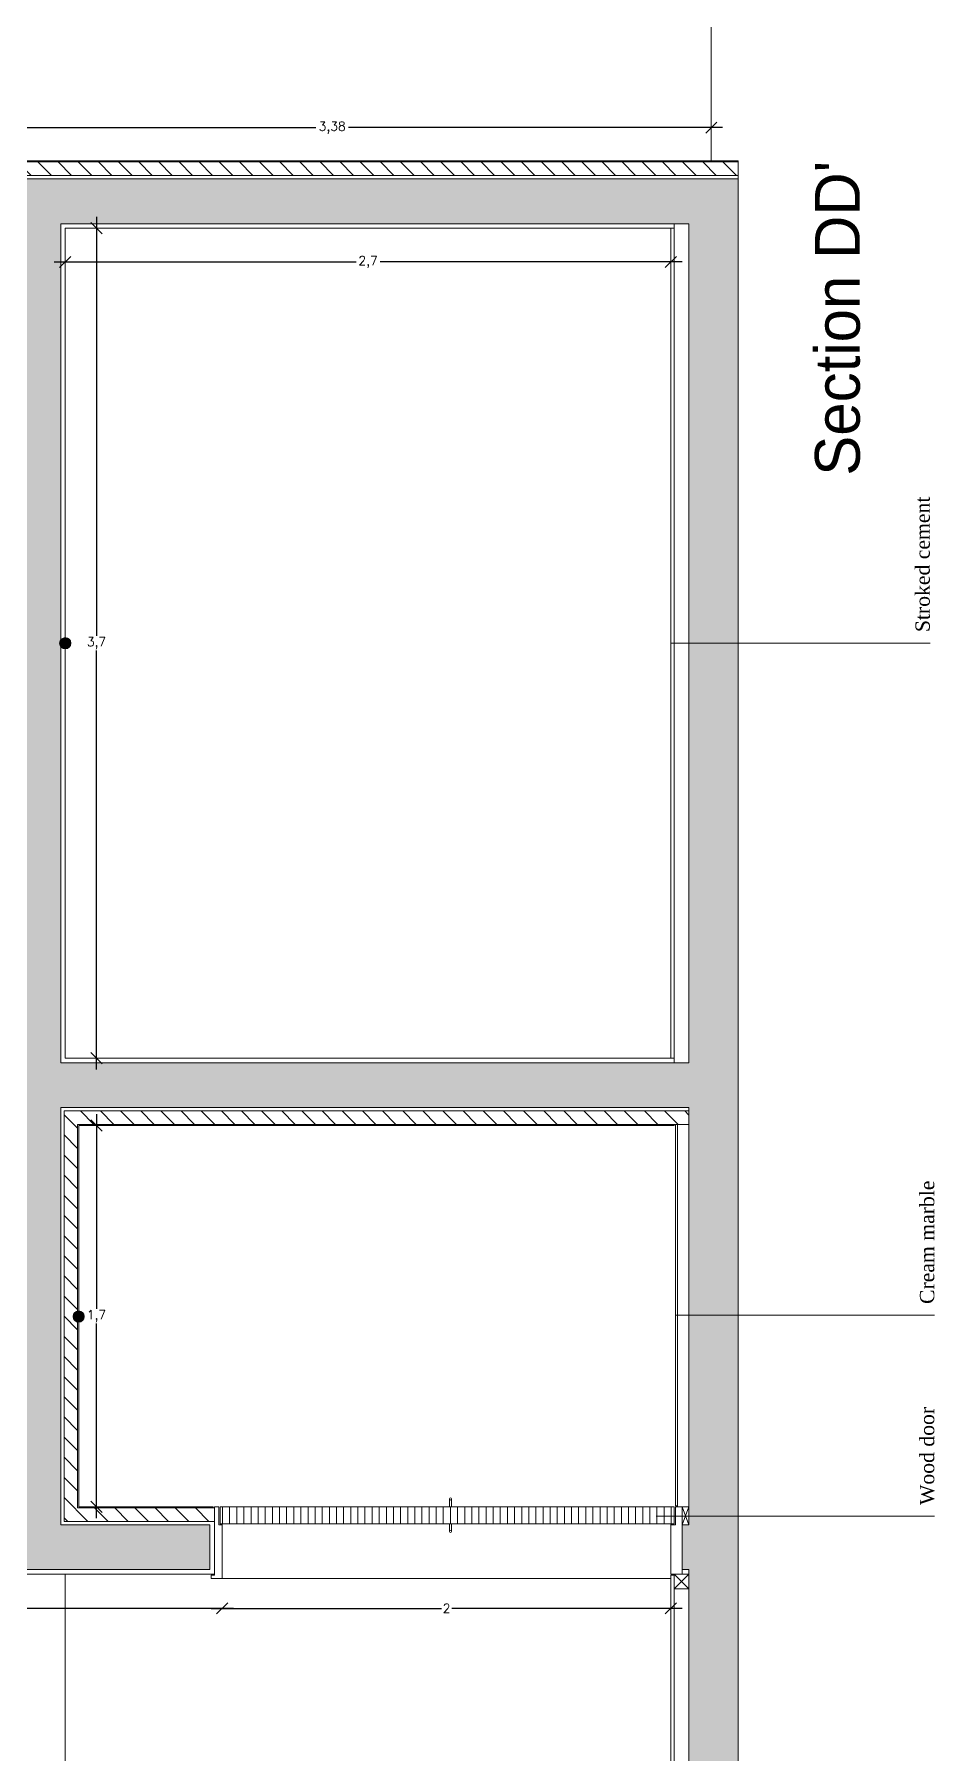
# Model space of a CAD drawing. Header units: inches. Extents: x 23 to 96, y 10 to 141.
# Drawn here: x 79.39 to 83.4, y 53.91 to 61.58 of the extents above; entities that cross this region are included whole.
import ezdxf

# ---------------------------------------------------------------- set-up
doc = ezdxf.new("R2010")
doc.units = ezdxf.units.IN
doc.header["$MEASUREMENT"] = 0
for name, color, linetype, lineweight in [('Cut', 2, 'Continuous', 5), ('Dimensions', 4, 'Continuous', 0), ('Hatch Isolation', 3, 'Continuous', 0), ('Hatch Resistent stratum', 4, 'Continuous', 0), ('Hatch Wood door', 4, 'Continuous', 0), ('Legends', 7, 'Continuous', 0), ('Light points', 6, 'Continuous', 0), ('View in first plane', 250, 'Continuous', 0)]:
    doc.layers.add(name, color=color, linetype=linetype, lineweight=lineweight)
doc.layers.add('Hatch solid 1', color=254, linetype='Continuous', lineweight=0, true_color=0xe8e8e8)
doc.styles.add('texto', font='txt.shx')
doc.dimstyles.new('André 1 50', dxfattribs={"dimtxt": 0.04, "dimasz": 0.05, "dimexe": 0.05, "dimexo": 0.05, "dimgap": 0.01, "dimtad": 0, "dimtih": 1, "dimtoh": 1, "dimlfac": -1, "dimzin": 9, "dimtxsty": 'texto', "dimblk": 'OBLIQUE', "dimcen": 0.08, "dimdle": 0.05, "dimse1": 1, "dimse2": 1, "dimazin": 0, "dimtfac": 1, "dimtmove": 0, "dimatfit": 3, "dimldrblk": 'NONE', "dimfxl": 1, "dimarcsym": 0})
pattern_1 = [(135, (198.464496, -100.70936), (-0.04490128, -0.04490128), [])]

# ---------------------------------------------------------------- blocks, each defined once
blk = doc.blocks.new('_Oblique')
at = {"color": 0, "linetype": 'ByBlock', "lineweight": -2}
blk.add_line((-0.5, -0.5), (0.5, 0.5), dxfattribs=at)
blk = doc.blocks.new('*D97')
at = {"layer": 'DEFPOINTS', "color": 0, "transparency": 16777216}
for p in [(79.0263, 61.1598), (79.0263, 61.0116), (82.4063, 61.0116)]:
    blk.add_point(p, dxfattribs=at)
at = {"layer": 'Dimensions', "color": 0, "lineweight": -2, "transparency": 16777216}
for p, q in [((78.9763, 61.1598), (80.643, 61.1598)), ((82.4563, 61.1598), (80.7897, 61.1598))]:
    blk.add_line(p, q, dxfattribs=at)
at = {"layer": 'Dimensions', "color": 0, "lineweight": -2, "transparency": 16777216, "xscale": 0.05, "yscale": 0.05, "zscale": 0.05, "rotation": 180}
blk.add_blockref('_Oblique', (79.0263, 61.1598), dxfattribs=at)
at = {"layer": 'Dimensions', "color": 0, "lineweight": -2, "transparency": 16777216, "xscale": 0.05, "yscale": 0.05, "zscale": 0.05}
blk.add_blockref('_Oblique', (82.4063, 61.1598), dxfattribs=at)
at = {"layer": 'Dimensions', "color": 0, "transparency": 16777216, "insert": (80.7163, 61.1598), "char_height": 0.04, "attachment_point": 5, "style": 'texto'}
blk.add_mtext('3,38', dxfattribs=at)
blk = doc.blocks.new('_None')
blk = doc.blocks.new('*D119')
at = {"layer": 'DEFPOINTS', "color": 0, "transparency": 16777216}
for p in [(80.2263, 54.6916), (82.2263, 54.6916), (80.2263, 54.5592)]:
    blk.add_point(p, dxfattribs=at)
at = {"layer": 'Dimensions', "color": 0, "lineweight": -2, "transparency": 16777216}
for p, q in [((80.1763, 54.5592), (81.203, 54.5592)), ((82.2763, 54.5592), (81.2497, 54.5592))]:
    blk.add_line(p, q, dxfattribs=at)
at = {"layer": 'Dimensions', "color": 0, "lineweight": -2, "transparency": 16777216, "xscale": 0.05, "yscale": 0.05, "zscale": 0.05, "rotation": 180}
blk.add_blockref('_Oblique', (80.2263, 54.5592), dxfattribs=at)
at = {"layer": 'Dimensions', "color": 0, "lineweight": -2, "transparency": 16777216, "xscale": 0.05, "yscale": 0.05, "zscale": 0.05}
blk.add_blockref('_Oblique', (82.2263, 54.5592), dxfattribs=at)
at = {"layer": 'Dimensions', "color": 0, "transparency": 16777216, "insert": (81.2263, 54.5592), "char_height": 0.04, "attachment_point": 5, "style": 'texto'}
blk.add_mtext('2', dxfattribs=at)
blk = doc.blocks.new('*D120')
at = {"layer": 'DEFPOINTS', "color": 0, "transparency": 16777216}
for p in [(76.5263, 54.7116), (80.2263, 54.6916), (76.5263, 54.5592)]:
    blk.add_point(p, dxfattribs=at)
at = {"layer": 'Dimensions', "color": 0, "lineweight": -2, "transparency": 16777216}
for p, q in [((76.4763, 54.5592), (78.323, 54.5592)), ((80.2763, 54.5592), (78.4297, 54.5592))]:
    blk.add_line(p, q, dxfattribs=at)
at = {"layer": 'Dimensions', "color": 0, "lineweight": -2, "transparency": 16777216, "xscale": 0.05, "yscale": 0.05, "zscale": 0.05, "rotation": 180}
blk.add_blockref('_Oblique', (76.5263, 54.5592), dxfattribs=at)
at = {"layer": 'Dimensions', "color": 0, "lineweight": -2, "transparency": 16777216, "xscale": 0.05, "yscale": 0.05, "zscale": 0.05}
blk.add_blockref('_Oblique', (80.2263, 54.5592), dxfattribs=at)
at = {"layer": 'Dimensions', "color": 0, "transparency": 16777216, "insert": (78.3763, 54.5592), "char_height": 0.04, "attachment_point": 5, "style": 'texto'}
blk.add_mtext('3,7', dxfattribs=at)
blk = doc.blocks.new('*D121')
at = {"layer": 'DEFPOINTS', "color": 0, "transparency": 16777216}
for p in [(79.5263, 60.7116), (82.2263, 60.7116), (79.5263, 60.5608)]:
    blk.add_point(p, dxfattribs=at)
at = {"layer": 'Dimensions', "color": 0, "lineweight": -2, "transparency": 16777216}
for p, q in [((79.4763, 60.5608), (80.823, 60.5608)), ((82.2763, 60.5608), (80.9297, 60.5608))]:
    blk.add_line(p, q, dxfattribs=at)
at = {"layer": 'Dimensions', "color": 0, "lineweight": -2, "transparency": 16777216, "xscale": 0.05, "yscale": 0.05, "zscale": 0.05, "rotation": 180}
blk.add_blockref('_Oblique', (79.5263, 60.5608), dxfattribs=at)
at = {"layer": 'Dimensions', "color": 0, "lineweight": -2, "transparency": 16777216, "xscale": 0.05, "yscale": 0.05, "zscale": 0.05}
blk.add_blockref('_Oblique', (82.2263, 60.5608), dxfattribs=at)
at = {"layer": 'Dimensions', "color": 0, "transparency": 16777216, "insert": (80.8763, 60.5608), "char_height": 0.04, "attachment_point": 5, "style": 'texto'}
blk.add_mtext('2,7', dxfattribs=at)
blk = doc.blocks.new('*D11')
at = {"layer": 'DEFPOINTS', "color": 0, "transparency": 16777216}
for p in [(79.7411, 60.7116), (79.6656, 57.0116), (79.7411, 57.0116)]:
    blk.add_point(p, dxfattribs=at)
at = {"layer": 'Dimensions', "color": 0, "lineweight": -2, "transparency": 16777216}
for p, q in [((79.6656, 60.7616), (79.6656, 58.8949)), ((79.6656, 56.9616), (79.6656, 58.8283))]:
    blk.add_line(p, q, dxfattribs=at)
at = {"layer": 'Dimensions', "color": 0, "lineweight": -2, "transparency": 16777216, "xscale": 0.05, "yscale": 0.05, "zscale": 0.05}
for p, rotation in [((79.6656, 60.7116), 90), ((79.6656, 57.0116), 270)]:
    blk.add_blockref('_Oblique', p, dxfattribs=dict(at, rotation=rotation))
at = {"layer": 'Dimensions', "color": 0, "transparency": 16777216, "insert": (79.6656, 58.8616), "char_height": 0.04, "attachment_point": 5, "style": 'texto'}
blk.add_mtext('3,7', dxfattribs=at)
blk = doc.blocks.new('*D12')
at = {"layer": 'DEFPOINTS', "color": 0, "transparency": 16777216}
for p in [(79.7561, 56.7116), (79.6656, 55.0116), (79.7611, 55.0116)]:
    blk.add_point(p, dxfattribs=at)
at = {"layer": 'Dimensions', "color": 0, "lineweight": -2, "transparency": 16777216}
for p, q in [((79.6656, 56.7616), (79.6656, 55.8949)), ((79.6656, 54.9616), (79.6656, 55.8283))]:
    blk.add_line(p, q, dxfattribs=at)
at = {"layer": 'Dimensions', "color": 0, "lineweight": -2, "transparency": 16777216, "xscale": 0.05, "yscale": 0.05, "zscale": 0.05}
for p, rotation in [((79.6656, 56.7116), 90), ((79.6656, 55.0116), 270)]:
    blk.add_blockref('_Oblique', p, dxfattribs=dict(at, rotation=rotation))
at = {"layer": 'Dimensions', "color": 0, "transparency": 16777216, "insert": (79.6656, 55.8616), "char_height": 0.04, "attachment_point": 5, "style": 'texto'}
blk.add_mtext('1,7', dxfattribs=at)

msp = doc.modelspace()

# ---------------------------------------------------------------- hatches: boundary and pattern name
at = {"layer": 'Hatch Isolation', "ltscale": 0.0125}
h = msp.add_hatch(dxfattribs=at)
h.set_pattern_fill('ANSI31', color=256, scale=0.02, angle=90, style=0)
h.set_pattern_definition(pattern_1)
h.paths.add_polyline_path([(79.0313, 61.0066), (79.0313, 60.9066), (79.0463, 60.9066), (79.0463, 60.9466), (82.5263, 60.9466), (82.5263, 61.0066)])
h = msp.add_hatch(dxfattribs=at)
h.set_pattern_fill('ANSI31', color=256, scale=0.02, angle=90, style=0)
h.set_pattern_definition(pattern_1)
h.paths.add_polyline_path([(79.5213, 56.7766), (79.5213, 54.9466), (80.1913, 54.9466), (80.1913, 55.0066), (80.1863, 55.0066), (79.5813, 55.0066), (79.5813, 56.7166), (80.3326, 56.7166), (80.3326, 56.7766)])
h.paths.add_polyline_path([(80.3326, 56.7766), (80.3326, 56.7166), (82.3063, 56.7166), (82.3063, 56.7766)])
at = {"layer": 'Hatch Resistent stratum', "ltscale": 0.05}
h = msp.add_hatch(dxfattribs=at)
h.set_pattern_fill('ANSI33', color=256, scale=0.008, angle=-90, style=0)
h.set_pattern_definition([(315, (-31.0488, -8.7079), (0.035921024, 0.035921024), []), (315, (-31.0488, -8.74382), (0.035921024, 0.035921024), [0.0254, -0.0127])])
h.paths.add_polyline_path([(82.5263, 60.9316), (80.7665, 60.9316), (80.7665, 60.7316), (82.3063, 60.7316), (82.3063, 56.9916), (80.7665, 56.9916), (80.7665, 56.7916), (82.3063, 56.7916), (82.3063, 54.9316), (82.2763, 54.9316), (82.2763, 54.7316), (82.3063, 54.7316), (82.3063, 48.9416), (76.4499, 48.9416), (76.431, 49.2416), (76.2306, 49.2416), (76.3133, 47.9316), (76.1289, 47.9316), (76.1289, 47.7916), (79.259, 47.7916), (79.3133, 46.9316), (79.1289, 46.9316), (79.1289, 46.7916), (79.4463, 46.7916), (79.4463, 47.9916), (76.5099, 47.9916), (76.4569, 48.8316), (82.3063, 48.8316), (82.3063, 47.9916), (82.2885, 47.7916), (82.4413, 47.7916), (82.4413, 44.7116), (82.5263, 44.7116)])
h.paths.add_polyline_path([(80.7665, 56.9916), (79.5063, 56.9916), (79.5063, 60.7316), (80.7665, 60.7316), (80.7665, 60.9316), (79.0463, 60.9316), (79.0463, 60.7316), (79.3063, 60.7316), (79.3063, 54.8416), (76.0777, 54.8416), (75.7061, 60.7316), (76.5063, 60.7316), (76.5063, 60.9316), (75.4931, 60.9316), (75.9253, 54.0816), (76.1257, 54.0816), (76.0847, 54.7316), (80.1713, 54.7316), (80.1713, 54.9316), (79.5063, 54.9316), (79.5063, 56.7916), (80.7665, 56.7916)])
at = {"layer": 'Hatch Wood door', "ltscale": 0.02}
h = msp.add_hatch(dxfattribs=at)
h.set_pattern_fill('ANSI31', color=256, scale=0.01, angle=45, style=0)
h.set_pattern_definition([(90, (198.464496, -100.70936), (-0.03175, 0), [])])
h.paths.add_polyline_path([(80.2163, 55.0116), (80.2163, 54.9366), (82.2413, 54.9366), (82.2413, 55.0116)])
at = {"layer": 'Light points'}
for points in [[(79.5013, 58.8616, 1), (79.5513, 58.8616, 1)], [(79.5613, 55.8601, 1), (79.6113, 55.8601, 1)]]:
    msp.add_hatch(color=256, dxfattribs=at).paths.add_polyline_path(points)

# ---------------------------------------------------------------- linework, layer by layer
at = {"layer": 'Cut'}
for p, q in [((82.4063, 61.0116), (82.4063, 67.1673)), ((79.0263, 61.0116), (82.5263, 61.0116)), ((79.0313, 61.0066), (82.5263, 61.0066)), ((82.5263, 61.0116), (82.5263, 44.7116)), ((79.0463, 60.9466), (82.5263, 60.9466)), ((79.0463, 60.9316), (82.5263, 60.9316)), ((79.5063, 60.7316), (79.5063, 56.9916)), ((79.5063, 60.7316), (82.3063, 60.7316)), ((79.5263, 60.7116), (79.5263, 57.0116)), ((79.5263, 60.7116), (82.2413, 60.7116)), ((82.2263, 60.7116), (82.2263, 57.0116)), ((82.2413, 60.7316), (82.2413, 56.9916)), ((82.3063, 60.7316), (82.3063, 56.9916)), ((82.2263, 58.8616), (83.3819, 58.8616)), ((79.5063, 56.9916), (82.3063, 56.9916)), ((79.5263, 57.0116), (82.2413, 57.0116)), ((79.5063, 56.7916), (79.5063, 54.9316)), ((79.5063, 56.7916), (82.3063, 56.7916)), ((82.3063, 56.7916), (82.3063, 54.9316)), ((79.5213, 56.7766), (79.5213, 54.9466)), ((79.5213, 56.7766), (82.3063, 56.7766)), ((79.5813, 56.7166), (79.5813, 55.0066)), ((79.5813, 56.7166), (82.3063, 56.7166)), ((82.2413, 56.7116), (82.2413, 56.7166)), ((82.2463, 55.0166), (82.2463, 56.7166)), ((82.2563, 55.0116), (82.2563, 56.7166)), ((79.5863, 56.7116), (79.5863, 55.0116)), ((79.5863, 56.7116), (82.2413, 56.7116)), ((82.2463, 55.8666), (83.4019, 55.8666)), ((79.5813, 55.0066), (80.1913, 55.0066)), ((79.5863, 55.0116), (80.1863, 55.0116)), ((80.1863, 55.0116), (80.1863, 55.0066)), ((80.1863, 55.0066), (80.1913, 55.0066)), ((80.1913, 54.7066), (80.1913, 55.0116)), ((80.1913, 55.0116), (80.2113, 55.0116)), ((80.2113, 54.9316), (80.2113, 55.0116)), ((80.2163, 55.0116), (82.2413, 55.0116)), ((80.2163, 54.9366), (80.2163, 55.0116)), ((82.1607, 54.9703), (83.4019, 54.9703)), ((82.2413, 54.9366), (82.2413, 55.0116)), ((82.2463, 55.0166), (82.2563, 55.0166)), ((82.2463, 55.0116), (82.2463, 54.9316)), ((82.2463, 55.0116), (82.2763, 55.0116)), ((82.2763, 55.0116), (82.2763, 54.7116)), ((82.2763, 55.0116), (82.3063, 55.0116)), ((82.3063, 55.0116), (82.2763, 54.9316)), ((82.2763, 55.0116), (82.3063, 54.9316)), ((79.5063, 54.9316), (80.1713, 54.9316)), ((79.5213, 54.9466), (80.1913, 54.9466)), ((80.1713, 54.7316), (80.1713, 54.9316)), ((80.2113, 54.9316), (80.2263, 54.9316)), ((80.2163, 54.9366), (82.2413, 54.9366)), ((80.2263, 54.6916), (80.2263, 54.9316)), ((82.2263, 54.9316), (82.2263, 54.7116)), ((82.2263, 54.9316), (82.2463, 54.9316)), ((82.2763, 54.9316), (82.3063, 54.9316)), ((80.1713, 54.7316), (76.0847, 54.7316)), ((82.2763, 54.7316), (82.3063, 54.7316)), ((82.3063, 54.7316), (82.3063, 48.9416)), ((80.1913, 54.7116), (76.5263, 54.7116)), ((80.1913, 54.7066), (80.1763, 54.7066)), ((80.1763, 54.7066), (80.1763, 54.6916)), ((80.2263, 54.6916), (80.1763, 54.6916)), ((82.2263, 54.7116), (82.2763, 54.7116)), ((82.2263, 54.7066), (82.2263, 48.9616)), ((82.2263, 54.7066), (82.2413, 54.7066)), ((82.2413, 54.6466), (82.3063, 54.7116)), ((82.2413, 54.7116), (82.3063, 54.6466)), ((82.2413, 54.7066), (82.2413, 54.7116)), ((82.2413, 54.7066), (82.2413, 48.9666)), ((82.2413, 54.6466), (82.3063, 54.6466)), ((82.2763, 54.7116), (82.3063, 54.7116))]:
    msp.add_line(p, q, dxfattribs=at)
at = {"layer": 'Hatch solid 1'}
for p, q in [((80.2263, 54.9316), (80.2263, 54.9366)), ((82.2263, 54.9316), (82.2263, 54.9366))]:
    msp.add_line(p, q, dxfattribs=at)
at = {"layer": 'Light points'}
for centre in [(79.5263, 58.8616), (79.5863, 55.8601)]:
    msp.add_circle(centre, 0.025, dxfattribs=at)
at = {"layer": 'View in first plane'}
for p, q in [((81.2388, 55.0466), (81.2388, 55.0116)), ((81.2488, 55.0466), (81.2488, 55.0116)), ((81.2388, 54.9016), (81.2388, 54.9366)), ((81.2488, 54.9016), (81.2488, 54.9366)), ((79.5263, 54.7116), (79.5263, 48.9616)), ((80.2263, 54.6916), (82.2263, 54.6916))]:
    msp.add_line(p, q, dxfattribs=at)
for centre in [(81.2438, 55.0466), (81.2438, 54.9016)]:
    msp.add_circle(centre, 0.005, dxfattribs=at)

# ---------------------------------------------------------------- texts
at = {"layer": 'Legends', "width": 17.128205, "rotation": 90, "style": 'texto'}
for s, insert, char_height, attachment_point in [("{\\fCentury Gothic|b0|i0|c0|p34;Section DD'}", (82.8684, 61.0116), 0.2, 3), ('{\\fTimes New Roman|b0|i0|c0|p18;Stroked cement}', (83.3163, 58.9109), 0.064, 1), ('{\\fTimes New Roman|b0|i0|c0|p18;Cream marble}', (83.3363, 55.9159), 0.064, 1), ('{\\fTimes New Roman|b0|i0|c0|p18;Wood door}', (83.3363, 55.0195), 0.064, 1)]:
    msp.add_mtext(s, dxfattribs=dict(at, insert=insert, char_height=char_height, attachment_point=attachment_point))

# ---------------------------------------------------------------- dimensions: what is measured, and where the dimension line sits
at = {"layer": 'Dimensions'}
for base, p1, p2, angle, override, picture, middle in [((79.0263, 61.1598), (82.4063, 61.0116), (79.0263, 61.0116), 180, {"dimfxl": 100, "dimfxlon": 1}, '*D97', (80.7163, 61.1598)), ((79.5263, 60.5608), (82.2263, 60.7116), (79.5263, 60.7116), 180, {"dimfxl": 100, "dimfxlon": 1}, '*D121', (80.8763, 60.5608)), ((79.6656, 57.0116), (79.7411, 60.7116), (79.7411, 57.0116), 90, {"dimfxl": 100, "dimfxlon": 1}, '*D11', (79.6656, 58.8616)), ((79.6656, 55.0116), (79.7561, 56.7116), (79.7611, 55.0116), 90, {"dimfxl": 100, "dimfxlon": 1}, '*D12', (79.6656, 55.8616)), ((76.5263, 54.5592), (80.2263, 54.6916), (76.5263, 54.7116), 180, {"dimtmove": 1, "dimfxl": 100, "dimfxlon": 1}, '*D120', (78.3763, 54.5592)), ((80.2263, 54.5592), (82.2263, 54.6916), (80.2263, 54.6916), 180, {"dimfxl": 100, "dimfxlon": 1}, '*D119', (81.2263, 54.5592))]:
    dim = msp.add_linear_dim(base=base, p1=p1, p2=p2, angle=angle, dimstyle='André 1 50', override=override, dxfattribs=at)
    dim.commit()
    dim.dimension.update_dxf_attribs({"geometry": picture, "text_midpoint": middle})

doc.saveas('drawing.dxf')
